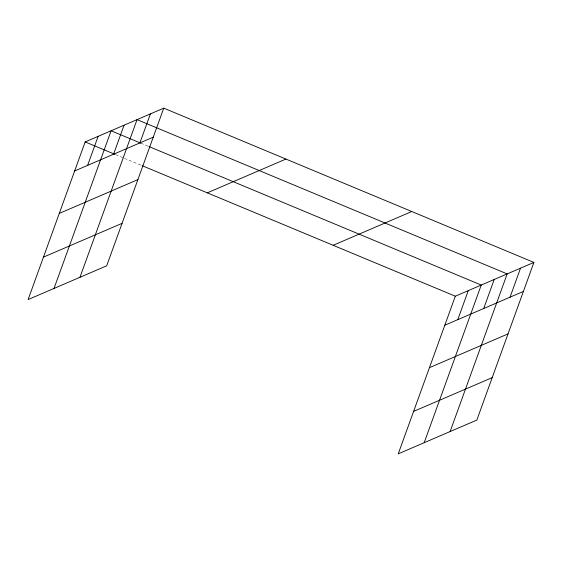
<?xml version="1.0" encoding="UTF-8"?>
<svg xmlns="http://www.w3.org/2000/svg" width="562" height="562" viewBox="0 0 562 562"><rect width="100%" height="100%" fill="white"/><g stroke="black" fill="none" stroke-linecap="round" stroke-linejoin="round"><path stroke-width="0.42" stroke-dasharray="2.81 2.11" d="M140.837 143.177L148.066 146.19M115.702 154.655L123.738 158.006M124.546 158.344L142.221 165.713"/><path stroke-width="0.84" d="M163.76 108.15L85.164 141.926L28.1 299.574L106.689 265.798L163.76 108.15L533.9 262.426L476.836 420.074L398.24 453.85L455.311 296.202L533.9 262.426M87.63 165.376L98.132 136.355M54.036 288.425L111.1 130.784L140.837 143.177M113.566 154.227L124.069 125.207M79.973 277.284L137.037 119.636L507.177 273.912L450.113 431.56M139.889 142.917L150.398 113.889M457.77 319.652L468.279 290.631M424.177 442.701L481.241 285.06L148.874 146.52M483.706 308.51L494.209 279.483M510.036 297.193L520.538 268.165M74.662 170.953L153.25 137.17M59.298 213.398L137.887 179.615M43.464 257.129L122.059 223.346M207.315 192.843L285.903 159.06M333.161 245.292L411.756 211.516M444.802 325.229L523.391 291.446M429.438 367.674L508.027 333.891M413.604 411.405L492.2 377.629M85.164 141.926L114.901 154.318M142.221 165.713L455.311 296.202"/></g></svg>
